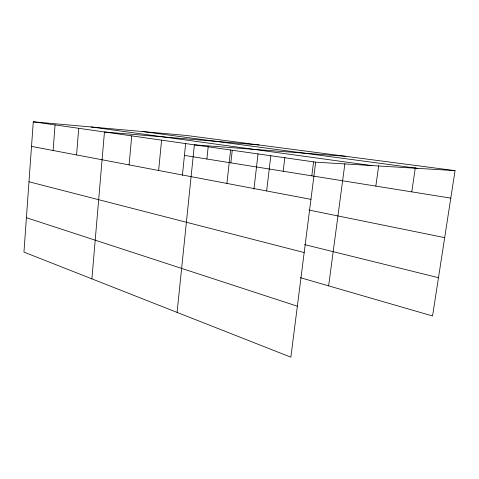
<?xml version="1.0" encoding="UTF-8"?>
<svg xmlns="http://www.w3.org/2000/svg" width="479" height="479" viewBox="0 0 479 479"><rect width="100%" height="100%" fill="white"/><g stroke="black" fill="none" stroke-linecap="round" stroke-linejoin="round"><path stroke-width="0.72" d="M455.05 170.626L186.463 135.467L33.273 121.81L23.95 252.116L290.867 357.19L315.685 162.159L455.05 170.626L432.555 315.978L300.363 277.676M53.127 150.496L55.061 124.923M76.568 154.939L78.712 128.3M91.896 278.868L104.458 131.982L259.061 144.969M129.096 164.89L131.731 135.874M158.645 170.488L161.579 140.143M182.415 175.314L185.636 143.592M177.086 312.398L194.384 144.826L345.862 156.334M206.886 159.01L208.215 146.514M226.914 183.427L230.603 150.005M230.86 162.854L232.243 150.388M253.954 189.073L258.043 153.771M266.641 190.959L270.809 155.747M283.191 171.248L284.879 157.298M311.817 175.835L313.589 161.842M328.636 285.867L344.88 163.74M375.835 186.103L378.667 165.8M411.778 191.869L415.329 167.668M142.682 131.563L417.856 168.368M91.094 126.965L371.417 165.542M33.273 121.81L315.685 162.159M184.439 155.412L450.793 198.126M31.512 146.4L310.955 199.354M308.961 210.053L444.68 237.632M304.572 244.595L438.483 277.7M28.979 181.775L304.183 252.547M26.411 217.717L297.357 306.201"/></g></svg>
